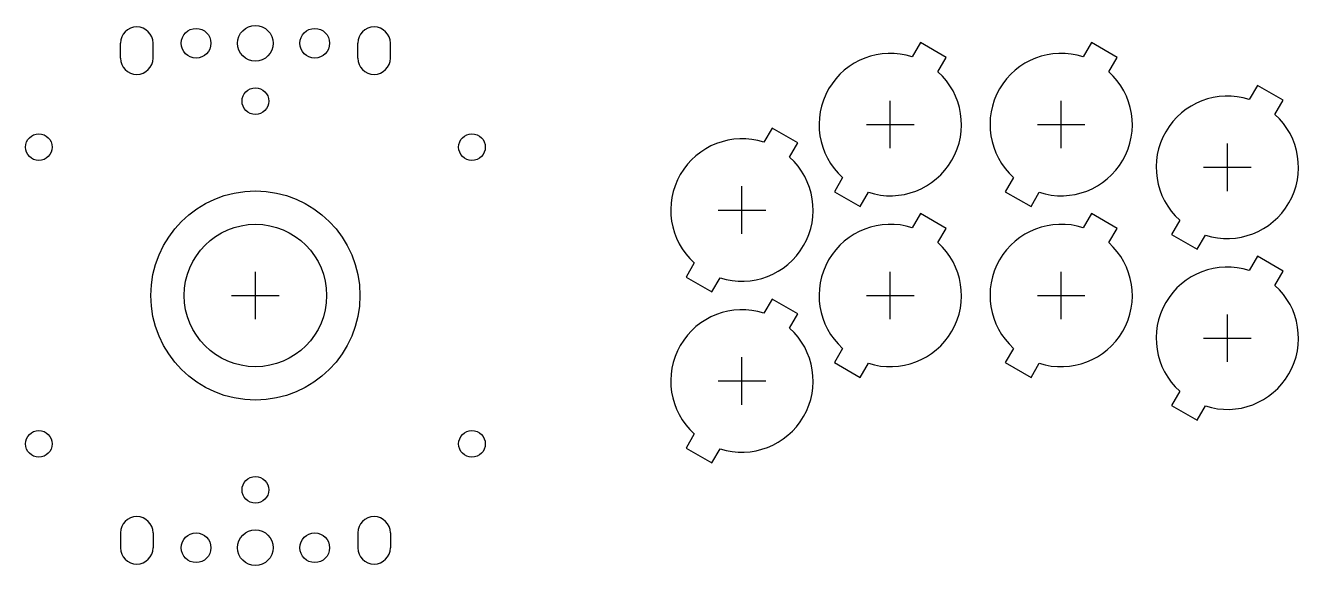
# Model space of a CAD drawing. Header units: millimetres. Extents: x -39 to 176, y -46 to 46.
import ezdxf

# ---------------------------------------------------------------- set-up
doc = ezdxf.new("R2010")
doc.units = ezdxf.units.MM
for name, color, linetype in [('BUTTONS', 1, 'Continuous'), ('GL_PLATE_HOLES', 2, 'Continuous'), ('JOYSTICK_BORE_24', 5, 'Continuous'), ('JOYSTICK_BORE_35.25', 3, 'Continuous'), ('REFERENCE', 8, 'Continuous')]:
    doc.layers.add(name, color=color, linetype=linetype)

msp = doc.modelspace()

# ---------------------------------------------------------------- linework, layer by layer
at = {"layer": 'BUTTONS'}
for points in [[(110.7, 40.21, 0.809427), (98.97, 19.89), (97.58, 17.49), (101.92, 14.99), (103.3, 17.39, 0.809427), (115.03, 37.71), (116.42, 40.11), (112.08, 42.61)], [(139.5, 40.21, 0.809427), (127.77, 19.89), (126.38, 17.49), (130.72, 14.99), (132.1, 17.39, 0.809427), (143.83, 37.71), (145.22, 40.11), (140.88, 42.61)], [(167.5, 33.01, 0.809427), (155.77, 12.69), (154.38, 10.29), (158.72, 7.79), (160.1, 10.19, 0.809427), (171.83, 30.51), (173.22, 32.91), (168.88, 35.41)], [(85.7, 25.81, 0.809427), (73.97, 5.49), (72.58, 3.09), (76.92, 0.59), (78.3, 2.99, 0.809427), (90.03, 23.31), (91.42, 25.71), (87.08, 28.21)], [(110.7, 11.41, 0.809427), (98.97, -8.91), (97.58, -11.31), (101.92, -13.81), (103.3, -11.41, 0.809427), (115.03, 8.91), (116.42, 11.31), (112.08, 13.81)], [(139.5, 11.41, 0.809427), (127.77, -8.91), (126.38, -11.31), (130.72, -13.81), (132.1, -11.41, 0.809427), (143.83, 8.91), (145.22, 11.31), (140.88, 13.81)], [(167.5, 4.21, 0.809427), (155.77, -16.11), (154.38, -18.51), (158.72, -21.01), (160.1, -18.61, 0.809427), (171.83, 1.71), (173.22, 4.11), (168.88, 6.61)], [(85.7, -2.99, 0.809427), (73.97, -23.31), (72.58, -25.71), (76.92, -28.21), (78.3, -25.81, 0.809427), (90.03, -5.49), (91.42, -3.09), (87.08, -0.59)]]:
    msp.add_lwpolyline(points, format="xyb", close=True, dxfattribs=at)
at = {"layer": 'GL_PLATE_HOLES'}
for p, q in [((-22.75, 40), (-22.75, 42.5)), ((-17.25, 40), (-17.25, 42.5)), ((17.25, 40), (17.25, 42.5)), ((22.75, 40), (22.75, 42.5)), ((-22.75, -40), (-22.75, -42.5)), ((-17.25, -40), (-17.25, -42.5)), ((17.25, -40), (17.25, -42.5)), ((22.75, -40), (22.75, -42.5))]:
    msp.add_line(p, q, dxfattribs=at)
for centre, radius in [((0, 42.5), 3), ((-10, 42.5), 2.5), ((10, 42.5), 2.5), ((0, 32.75), 2.25), ((-36.5, 25), 2.25), ((36.5, 25), 2.25), ((-36.5, -25), 2.25), ((36.5, -25), 2.25), ((0, -32.75), 2.25), ((-10, -42.5), 2.5), ((0, -42.5), 3), ((10, -42.5), 2.5)]:
    msp.add_circle(centre, radius, dxfattribs=at)
for centre, start, end in [((-20, 42.5), 0, 180), ((20, 42.5), 0, 180), ((-20, 40), 180, 360), ((20, 40), 180, 360), ((-20, -40), 0, 180), ((20, -40), 0, 180), ((-20, -42.5), -180, 0), ((20, -42.5), -180, 0)]:
    msp.add_arc(centre, 2.75, start, end, dxfattribs=at)
at = {"layer": 'JOYSTICK_BORE_24'}
msp.add_circle((0, 0), 12, dxfattribs=at)
at = {"layer": 'JOYSTICK_BORE_35.25'}
msp.add_circle((0, 0), 17.62, dxfattribs=at)
at = {"layer": 'REFERENCE'}
for p, q in [((107, 24.8), (107, 32.8)), ((135.8, 24.8), (135.8, 32.8)), ((103, 28.8), (111, 28.8)), ((131.8, 28.8), (139.8, 28.8)), ((163.8, 17.6), (163.8, 25.6)), ((159.8, 21.6), (167.8, 21.6)), ((82, 10.4), (82, 18.4)), ((78, 14.4), (86, 14.4)), ((0, -4), (0, 4)), ((107, -4), (107, 4)), ((135.8, -4), (135.8, 4)), ((-4, 0), (4, 0)), ((103, 0), (111, 0)), ((131.8, 0), (139.8, 0)), ((163.8, -11.2), (163.8, -3.2)), ((159.8, -7.2), (167.8, -7.2)), ((82, -18.4), (82, -10.4)), ((78, -14.4), (86, -14.4))]:
    msp.add_line(p, q, dxfattribs=at)

doc.saveas('drawing.dxf')
